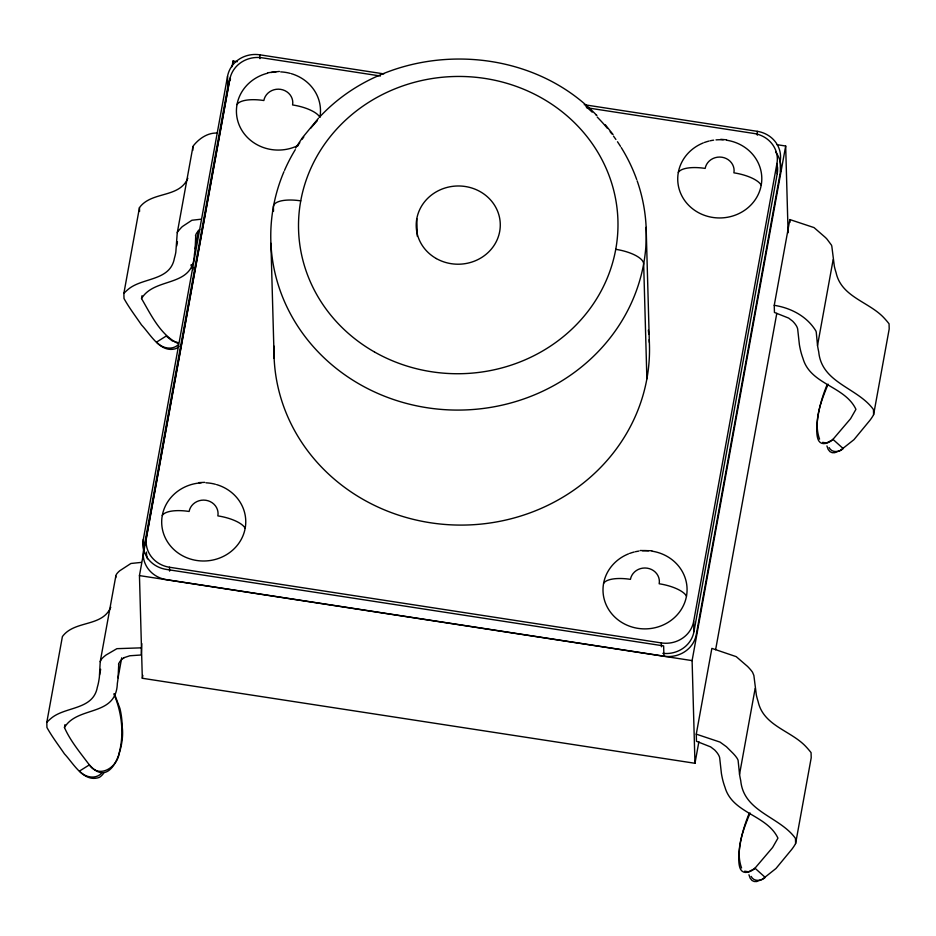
<?xml version="1.0" encoding="UTF-8"?>
<svg xmlns="http://www.w3.org/2000/svg" width="936" height="936" viewBox="0 0 936 936"><rect width="100%" height="100%" fill="white"/><g stroke="black" fill="none" stroke-linecap="round" stroke-linejoin="round"><path stroke-width="1.4" d="M192.781 150.404L192.816 147.42A34.971 12.577 10.3 0 1 193.19 146.004C198.877 138.692 207.804 132.444 217.468 133.088M114.438 693.751L119.948 708.54A40.377 17.129 89.9 0 1 122.242 727.366C125.096 746.565 110.951 792.745 87.89 762.98C79.431 751.678 70.153 740.505 64.455 727.518C77.746 705.487 116.204 717.105 117.339 683.432A679.758 244.471 10.3 0 0 118.076 677.828L118.732 664.408M178.156 343.559C160.454 335.006 151.082 314.929 141.523 298.549C154.814 276.518 193.272 288.136 194.395 254.463A679.396 244.343 10.3 0 0 195.144 248.859L195.729 235.837M103.674 773.253A41.57 18.24 89.5 0 1 99.251 777.43C83.573 782.859 73.534 763.483 64.455 753.901C58.512 745.173 52.053 736.749 46.94 727.494L46.8 722.346A217.316 78.156 10.3 0 1 52.369 717.315C66.971 706.434 93.389 709.593 97.356 687.118A384.439 138.259 10.3 0 0 98.76 681.104A622.885 224.02 10.3 0 0 99.38 677.02L100.222 661.67L115.888 575.652A36.071 12.975 10.3 0 1 116.403 574.423A49.725 17.878 10.3 0 1 117.222 573.265L118.228 572.153A113.958 40.985 10.3 0 1 119.796 570.726L130.911 563.484L141.278 562.396M179.033 346.273A41.57 18.24 89.5 0 1 176.319 348.461C160.641 353.89 150.602 334.515 141.511 324.932C135.58 316.204 129.121 307.78 124.008 298.525L123.868 293.377A217.316 78.156 10.3 0 1 129.437 288.346C144.039 277.477 170.457 280.624 174.424 258.149A384.333 138.224 10.3 0 0 175.828 252.147L177.22 233.193A34.456 12.39 10.3 0 1 177.594 231.765L181.689 227.167A179.139 64.432 10.3 0 1 183.152 226.021L191.915 220.252L200.831 219.235M115.795 576.073L115.725 577.828M123.868 293.377L139.464 207.616C151.62 190.991 179.279 198.397 187.844 178.249M46.8 722.346L62.396 636.585C74.552 619.96 102.223 627.366 110.776 607.218M141.523 298.549L142.05 295.682M64.455 727.518L64.982 724.651M177.29 232.701L192.886 146.94M176.682 246.016L177.466 241.734M99.614 674.985L100.655 669.263M195.144 248.859L198.526 230.279M118.076 677.828L121.715 657.809M584.228 104.715L757.224 131.321A28.021 26.079 -1.6 0 1 780.179 161.296L780.46 171.569L696.244 634.702A28.021 26.079 -1.6 0 1 663.928 656.183L166.549 579.676A28.021 26.079 -1.6 0 1 143.594 549.689L143.313 539.428L227.542 76.296A28.021 26.079 -1.6 0 1 259.845 54.814L383.83 73.885M143.594 549.689L227.822 86.557A28.021 26.079 -1.6 0 1 230.513 79.022M698.888 741.721L694.968 763.285L142.319 678.272L139.452 575.593L229.905 78.25M231.999 66.748L233.041 61.004L237.37 61.671M123.938 657.715L129.87 655.762L141.219 654.989L141.792 643.57M142.319 678.272L142.845 675.394M662.84 653.34A28.021 26.079 -1.6 0 0 693.939 631.706L693.658 621.434L776.95 163.449A28.021 26.079 -1.6 0 0 753.995 133.474L586.673 107.734M693.939 631.706L777.231 173.722A28.021 26.079 -1.6 0 0 777.5 166.912M694.968 763.285L692.102 660.605L785.678 146.016L777.02 144.682M744.682 871.194L748.472 871.79L754.533 868.725L772.598 847.501L777.945 838.141C766.865 814.706 732.502 813.606 724.99 787.293A404.481 145.466 10.3 0 1 722.58 779.325A627.951 225.833 10.3 0 1 721.399 773.405L719.667 757.739A55.107 19.82 10.3 0 0 718.076 754.17L717.362 753.129A72.294 25.997 10.3 0 0 716.098 751.561A87.364 31.426 10.3 0 0 714.648 749.982L710.67 746.905L696.466 741.289L696.267 734.152L711.863 648.379L736.222 656.651L747.478 666.362A180.25 64.83 10.3 0 1 749.034 667.976L749.525 668.515A116.778 41.991 10.3 0 1 750.929 670.141A91.237 32.819 10.3 0 1 751.783 671.217A69.954 25.155 10.3 0 1 752.544 672.282L753.866 675.429L756.346 694.98A384.427 138.259 10.3 0 0 758.101 701.473C763.273 725.482 790.031 730.361 805.171 745.84A217.316 78.156 10.3 0 1 811.067 752.626L811.208 757.774L795.612 843.535A264.911 95.273 10.3 0 1 791.704 849.443L775.991 868.479L762.29 879.337L756.697 881.537L754.17 881.501L751.971 880.472L750.192 878.249L748.94 874.774M822.662 442.365L826.453 442.962L832.513 439.897L850.59 418.685L855.937 409.325C844.857 385.878 810.482 384.778 802.983 358.465A404.481 145.466 10.3 0 1 800.572 350.497A627.951 225.833 10.3 0 1 799.379 344.588L797.659 328.922A55.107 19.82 10.3 0 0 796.068 325.342L795.343 324.301A72.294 25.997 10.3 0 0 794.079 322.733A87.364 31.426 10.3 0 0 792.64 321.165L788.65 318.088L774.446 312.46L774.247 305.323L789.844 219.562L814.027 227.588L825.47 237.533A179.197 64.444 10.3 0 1 827.026 239.16L831.414 245.056A34.433 12.39 10.3 0 1 831.87 246.613L834.327 266.152A384.427 138.259 10.3 0 0 836.082 272.645C841.265 296.654 868.011 301.544 883.163 317.011A217.316 78.156 10.3 0 1 889.06 323.809L889.2 328.945L873.604 414.706A264.911 95.273 10.3 0 1 869.696 420.615L853.971 439.651L840.271 450.508L834.678 452.708L832.162 452.685L829.951 451.643L828.173 449.42L826.921 445.945M715.619 649.724L776.786 313.373M795.612 843.535L795.471 838.399C779.665 816.414 743.722 812.027 740.75 780.741A670.749 241.231 10.3 0 1 739.545 774.306L755.141 688.533M873.604 414.706L873.463 409.57C857.657 387.586 821.714 383.198 818.731 351.913A670.749 241.231 10.3 0 1 817.526 345.478L833.134 259.717M100.222 661.67L101.322 659.4A69.943 25.155 10.3 0 1 102.036 658.546A91.295 32.83 10.3 0 1 103.252 657.318A116.731 41.98 10.3 0 1 104.153 656.522A149.971 53.937 10.3 0 1 105.101 655.75A180.227 64.818 10.3 0 1 106.096 654.978L116.906 648.671L141.02 647.852M827.143 384.626C821.141 399.122 817.069 414.648 816.742 430.396A40.377 11.875 -72.9 0 0 818.789 440.879C821.972 445.992 828.945 442.927 832.513 439.897M749.151 813.454C743.161 827.939 739.089 843.476 738.75 859.225A40.377 11.875 -72.9 0 0 740.797 869.696C743.98 874.809 750.953 871.744 754.533 868.725M828.079 384.17C821.2 401.111 813.021 420.966 819.562 439.171M750.087 812.998C743.207 829.939 735.029 849.794 741.569 868M295.601 148.052L302.457 137.662L318.415 118.334M319.305 117.386C390.476 40.459 524.733 39.359 596.852 115.537L595.869 114.602M178.249 344.729C171.861 350.661 161.893 348.145 156.546 342.108L166.444 335.895M101.182 773.698C94.793 779.63 84.825 777.114 79.478 771.077L89.388 764.864M267.918 72.739L279.419 71.428M198.888 482.625L204.691 482.356M640.201 550.508L651.784 550.742M720.732 139.312L726.511 139.803M380.414 76.003L262.139 57.81A28.021 26.079 -1.6 0 0 229.835 79.291L146.542 537.276A28.021 26.079 -1.6 0 0 169.498 567.251L169.603 571.112M169.498 567.251L661.342 642.915A28.021 26.079 -1.6 0 0 693.658 621.434M139.452 575.593L692.102 660.605M177.875 342.588L172.13 340.809L166.877 336.621M774.247 305.323C790.943 307.932 806.879 316.263 815.806 330.817A34.983 12.577 10.3 0 1 816.274 332.374L817.526 345.478M696.267 734.152L720.006 742.084L726.465 746.764L732.993 753.281A148.754 53.504 10.3 0 1 734.315 754.72A110.436 39.721 10.3 0 1 735.544 756.148L736.62 757.587A49.702 17.878 10.3 0 1 737.51 759.014A36.071 12.975 10.3 0 1 738.106 760.406L739.545 774.306M832.9 439.288L843.231 448.613C839.218 452.182 831.893 453.164 829.12 447.583M754.907 868.117L765.25 877.442C761.225 881.01 753.913 881.993 751.14 876.4M89.809 765.589C100.222 779.009 117.807 766.572 119.235 752.731C124.348 733.309 121.715 712.284 113.888 693.939M605.323 124.769L613.08 134.538M191.506 264.794L193.073 268.082M190.956 264.97L192.91 269.743M789.844 219.562L789.925 222.417M785.678 146.016L788.1 232.783M776.95 163.449L777.231 173.722M757.224 131.321L757.329 135.17M663.928 656.183L663.636 645.91L166.269 569.404A28.021 26.079 -1.6 0 1 143.313 539.428M661.342 642.915L661.448 646.764M646.144 227.378L649.35 342.377M646.881 378.846L643.664 263.847A28.021 10.074 10.3 0 0 615.748 249.327M416.801 218.72L417.28 236.2M273.523 211.255L273.394 206.879A28.021 10.074 10.3 0 1 300.748 200.866M270.925 243.348L274.143 358.348M259.845 54.814L259.951 58.664M233.041 61.004L233.122 63.894M227.542 76.296L227.822 86.557M139.464 207.616L139.569 211.466M195.46 235.778A67.556 24.301 10.3 0 1 199.824 229.706M118.498 664.361A67.989 24.453 10.3 0 1 124.055 657.751M147.443 558.815A28.021 26.079 -1.6 0 1 146.437 552.076M775.675 152.135A28.021 26.079 -1.6 0 1 780.46 171.569M649.21 339.674A187.773 174.716 -1.6 0 1 464.478 525.061A187.773 174.716 -1.6 0 1 274.049 346.156M648.344 330.221A187.773 174.716 -1.6 0 1 648.777 334.269M637.17 180.859A187.773 174.716 -1.6 0 1 452.521 410.015A187.773 174.716 -1.6 0 1 283.959 171.662M284.509 170.41A187.773 174.716 -1.6 0 1 295.285 149.643M297.496 146.121A187.773 174.716 -1.6 0 1 299.777 142.646M302.152 139.23A187.773 174.716 -1.6 0 1 303.79 136.984M310.682 128.22A187.773 174.716 -1.6 0 1 317.187 120.884M585.924 106.528A187.773 174.716 -1.6 0 1 592.207 112.156M597.215 117.058A187.773 174.716 -1.6 0 1 607.499 128.443M610.12 131.683A187.773 174.716 -1.6 0 1 611.816 133.883M613.478 136.094A187.773 174.716 -1.6 0 1 615.911 139.476M617.479 141.745A187.773 174.716 -1.6 0 1 620.498 146.367M621.235 147.537A187.773 174.716 -1.6 0 1 636.714 179.572M291.295 73.663A42.038 39.113 -1.6 0 1 319.901 117.328A28.021 10.074 10.3 0 0 292.594 104.949A14.578 13.572 -1.4 0 0 280.648 89.353A14.578 13.572 -1.4 0 0 263.847 100.526A28.021 10.074 10.3 0 0 237.007 104.586M298.21 145.408A42.038 39.113 -1.6 0 1 239.335 125.424A42.038 39.113 -1.6 0 1 267.626 73.207M271.136 72.47A42.038 39.113 -1.6 0 1 275.898 71.92M280.695 71.885A42.038 39.113 -1.6 0 1 290.148 73.347M726.781 140.248A42.038 39.113 -1.6 0 1 756.639 197.484A42.038 39.113 -1.6 0 1 688.627 205.241A42.038 39.113 -1.6 0 1 703.264 142.927M704.375 142.506A42.038 39.113 -1.6 0 1 708.938 141.09M710.096 140.809A42.038 39.113 -1.6 0 1 713.642 140.166M716.017 139.897A42.038 39.113 -1.6 0 1 723.212 139.838M761.214 185.211A28.021 10.074 10.3 0 0 733.906 172.832A14.578 13.572 -1.4 0 0 721.96 157.236A14.578 13.572 -1.4 0 0 705.159 168.41A28.021 10.074 10.3 0 0 678.319 172.47M652.053 551.175A42.038 39.113 -1.6 0 1 681.911 608.412A42.038 39.113 -1.6 0 1 613.899 616.169A42.038 39.113 -1.6 0 1 628.536 553.855M629.635 553.433A42.038 39.113 -1.6 0 1 634.198 552.018M635.368 551.737A42.038 39.113 -1.6 0 1 638.902 551.093M642.482 550.731A42.038 39.113 -1.6 0 1 648.484 550.777M686.486 596.15A28.021 10.074 10.3 0 0 659.178 583.771A14.578 13.572 -1.4 0 0 647.232 568.175A14.578 13.572 -1.4 0 0 630.431 579.349A28.021 10.074 10.3 0 0 603.591 583.397M216.567 484.591A42.038 39.113 -1.6 0 1 235.591 547.279A42.038 39.113 -1.6 0 1 166.07 539.417A42.038 39.113 -1.6 0 1 201.17 482.847M205.967 482.812A42.038 39.113 -1.6 0 1 215.42 484.275M245.173 528.267A28.021 10.074 10.3 0 0 217.866 515.888A14.578 13.572 -1.4 0 0 205.92 500.28A14.578 13.572 -1.4 0 0 189.119 511.465A28.021 10.074 10.3 0 0 162.279 515.514M436.328 258.558A42.038 39.113 -1.6 0 0 500.269 225.915A42.038 39.113 -1.6 0 0 438.142 190.815A42.038 39.113 -1.6 0 0 436.328 258.558M374.517 351.995A159.752 148.637 -1.6 0 0 617.924 228.676A159.752 148.637 -1.6 0 0 382.297 94.606A159.752 148.637 -1.6 0 0 374.517 351.995"/></g></svg>
